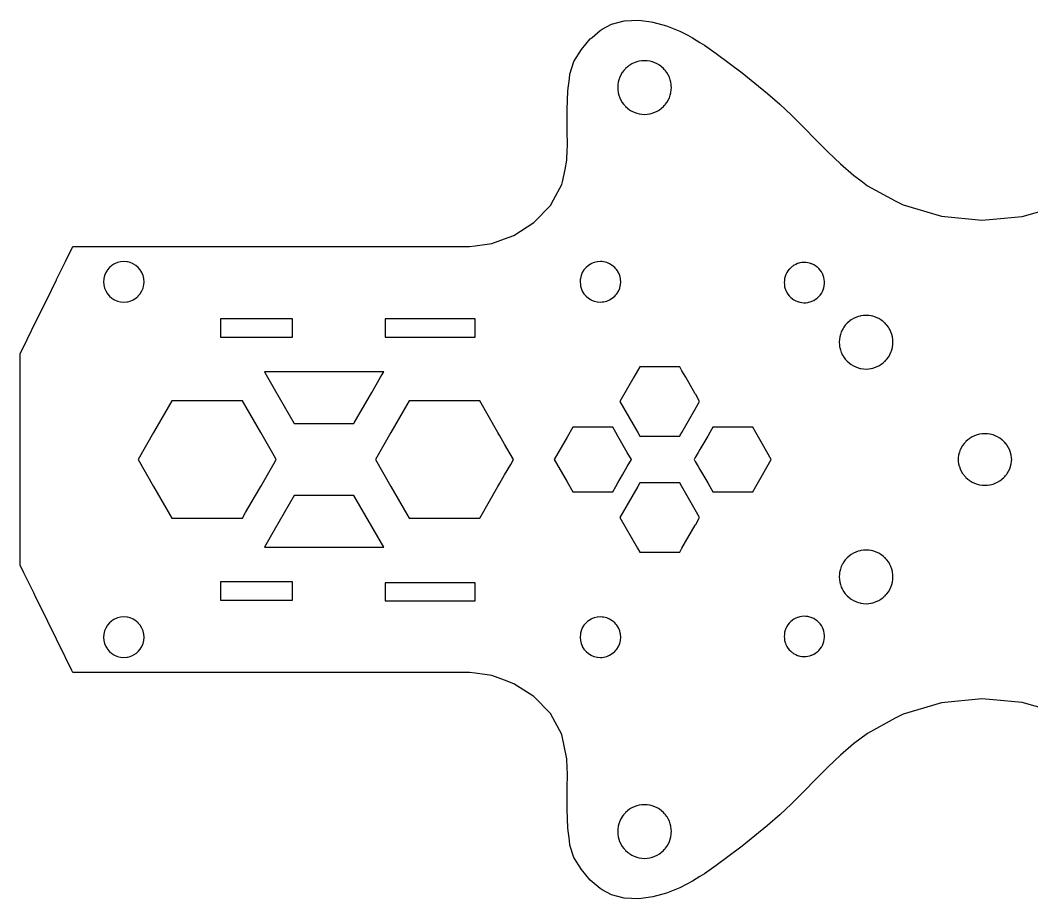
# Model space of a CAD drawing. Header units: millimetres. Extents: x 1 to 170, y 1 to 75.
# Drawn here: x 1.4 to 86.2, y 0.9 to 74.6 of the extents above; entities that cross this region are included whole.
import ezdxf

# ---------------------------------------------------------------- set-up
doc = ezdxf.new("R2010")
doc.units = ezdxf.units.MM
doc.layers.add('Layer_1', color=7, linetype='Continuous')

msp = doc.modelspace()

# ---------------------------------------------------------------- linework, layer by layer
at = {"layer": 'Layer_1'}
msp.add_lwpolyline([(88.691, 16.439), (85.425, 17.372), (82.97, 17.596), (82.04, 17.68), (78.664, 17.357), (75.423, 16.395), (74.778, 16.047), (72.446, 14.788), (71.283, 13.917), (70.185, 12.971), (69.132, 11.972), (69.037, 11.876), (68.107, 10.941), (67.092, 9.9), (66.586, 9.391), (66.07, 8.871), (65.094, 7.952), (64.068, 7.057), (63.007, 6.187), (61.927, 5.338), (60.841, 4.512), (59.765, 3.706), (58.786, 3.016), (58.394, 2.775), (57.761, 2.385), (56.696, 1.838), (55.591, 1.396), (54.45, 1.082), (53.275, 0.918), (52.045, 0.963), (50.964, 1.258), (50.202, 1.675), (50.017, 1.776), (49.188, 2.487), (48.463, 3.366), (47.826, 4.383), (47.485, 5.425), (47.44, 5.797), (47.312, 6.836), (47.255, 8.44), (47.259, 10.059), (47.271, 11.517), (47.263, 11.781), (47.261, 11.876), (47.238, 12.638), (46.819, 14.686), (45.853, 16.444), (44.466, 17.878), (42.787, 18.953), (42.01, 19.241), (40.942, 19.637), (39.553, 19.828), (39.06, 19.895), (33.93, 19.893), (33.818, 19.893), (31.993, 19.894), (28.28, 19.894), (24.214, 19.896), (22.374, 19.896), (17.434, 19.898), (16.48, 19.898), (10.861, 19.898), (5.786, 19.895), (5.785, 19.898), (5.702, 20.068), (5.185, 21.134), (5.146, 21.214), (4.421, 22.694), (3.7, 24.164), (3.577, 24.414), (2.735, 26.129), (2.52, 26.568), (1.977, 27.677), (1.694, 28.26), (1.386, 28.895), (1.386, 37.844), (1.386, 44.644), (1.386, 46.603), (1.977, 47.82), (2.735, 49.369), (3.577, 51.084), (4.421, 52.803), (4.437, 52.836), (5.185, 54.364), (5.786, 55.603), (9.242, 55.601), (10.861, 55.599), (11.29, 55.599), (11.534, 55.599), (13.338, 55.599), (16.48, 55.599), (17.434, 55.6), (22.374, 55.602), (24.214, 55.603), (28.28, 55.604), (31.993, 55.605), (33.818, 55.605), (33.93, 55.605), (39.06, 55.603), (39.553, 55.671), (40.942, 55.861), (42.01, 56.257), (42.787, 56.544), (44.466, 57.62), (45.853, 59.054), (46.106, 59.514), (46.819, 60.811), (46.864, 61.028), (47.078, 62.077), (47.238, 62.86), (47.263, 63.718), (47.271, 63.981), (47.259, 65.439), (47.255, 67.058), (47.312, 68.661), (47.439, 69.7), (47.485, 70.072), (47.826, 71.115), (48.463, 72.132), (49.188, 73.01), (49.34, 73.141), (50.017, 73.722), (50.202, 73.823), (50.964, 74.239), (52.045, 74.535), (53.275, 74.58), (54.298, 74.438), (54.45, 74.416), (55.591, 74.102), (56.696, 73.66), (57.366, 73.316), (57.761, 73.113), (58.394, 72.724), (58.786, 72.482), (59.765, 71.791), (60.841, 70.986), (61.927, 70.159), (63.007, 69.311), (64.068, 68.44), (65.094, 67.546), (66.07, 66.627), (66.586, 66.108), (67.092, 65.598), (68.107, 64.557), (69.132, 63.526), (70.185, 62.527), (71.283, 61.58), (72.02, 61.028), (72.446, 60.709), (74.778, 59.451), (75.423, 59.102), (78.664, 58.141), (82.04, 57.817), (82.97, 57.902), (85.425, 58.126), (88.691, 59.058)], dxfattribs=at)
for points in [[(52.581, 67.019), (52.686, 66.956), (52.692, 66.953), (52.885, 66.861), (53.092, 66.786), (53.306, 66.733), (53.525, 66.701), (53.746, 66.69), (53.966, 66.701), (54.165, 66.73), (54.184, 66.733), (54.298, 66.762), (54.306, 66.764), (54.398, 66.786), (54.607, 66.861), (54.806, 66.956), (54.911, 67.019), (54.995, 67.07), (55.135, 67.172), (55.173, 67.2), (55.322, 67.336), (55.335, 67.347), (55.336, 67.349), (55.404, 67.424), (55.444, 67.468), (55.485, 67.513), (55.486, 67.514), (55.487, 67.515), (55.617, 67.69), (55.731, 67.88), (55.825, 68.08), (55.866, 68.196), (55.898, 68.286), (55.952, 68.5), (55.958, 68.54), (55.984, 68.719), (55.996, 68.94), (55.989, 69.067), (55.984, 69.161), (55.984, 69.163), (55.975, 69.22), (55.952, 69.379), (55.898, 69.593), (55.825, 69.801), (55.731, 70.001), (55.617, 70.19), (55.487, 70.366), (55.486, 70.368), (55.485, 70.368), (55.444, 70.413), (55.404, 70.457), (55.336, 70.532), (55.322, 70.545), (55.173, 70.68), (55.1, 70.734), (54.995, 70.811), (54.806, 70.925), (54.607, 71.019), (54.412, 71.088), (54.398, 71.093), (54.306, 71.115), (54.298, 71.117), (54.184, 71.146), (53.966, 71.18), (53.746, 71.19), (53.525, 71.18), (53.306, 71.146), (53.181, 71.115), (53.092, 71.093), (53.091, 71.093), (52.885, 71.019), (52.735, 70.948), (52.686, 70.925), (52.509, 70.819), (52.507, 70.818), (52.495, 70.811), (52.392, 70.734), (52.318, 70.68), (52.25, 70.619), (52.16, 70.537), (52.158, 70.536), (52.154, 70.532), (52.112, 70.485), (52.005, 70.368), (51.874, 70.19), (51.762, 70.001), (51.666, 69.801), (51.592, 69.593), (51.539, 69.379), (51.515, 69.22), (51.507, 69.166), (51.506, 69.161), (51.502, 69.067), (51.496, 68.94), (51.506, 68.719), (51.533, 68.54), (51.539, 68.5), (51.539, 68.5), (51.592, 68.286), (51.666, 68.08), (51.762, 67.88), (51.874, 67.69), (51.993, 67.529), (52.005, 67.513), (52.112, 67.396), (52.154, 67.349), (52.16, 67.343), (52.25, 67.262), (52.318, 67.2), (52.495, 67.07)], [(11.772, 52.683), (11.76, 52.836), (11.753, 52.916), (11.691, 53.174), (11.588, 53.422), (11.449, 53.649), (11.29, 53.836), (11.276, 53.852), (11.094, 54.006), (11.072, 54.025), (11.07, 54.026), (10.895, 54.135), (10.847, 54.166), (10.599, 54.268), (10.388, 54.318), (10.339, 54.329), (10.073, 54.35), (9.807, 54.329), (9.548, 54.268), (9.302, 54.166), (9.242, 54.129), (9.074, 54.025), (8.879, 53.858), (8.872, 53.852), (8.847, 53.821), (8.698, 53.649), (8.666, 53.596), (8.559, 53.422), (8.457, 53.174), (8.395, 52.916), (8.389, 52.836), (8.377, 52.683), (8.374, 52.65), (8.374, 52.647), (8.395, 52.384), (8.457, 52.125), (8.559, 51.878), (8.698, 51.65), (8.872, 51.448), (9.074, 51.274), (9.242, 51.172), (9.302, 51.135), (9.548, 51.033), (9.807, 50.97), (10.073, 50.951), (10.338, 50.97), (10.339, 50.97), (10.388, 50.982), (10.599, 51.033), (10.847, 51.135), (11.072, 51.274), (11.276, 51.448), (11.29, 51.465), (11.449, 51.65), (11.588, 51.878), (11.691, 52.125), (11.733, 52.296), (11.753, 52.384), (11.774, 52.65)], [(48.345, 52.683), (48.342, 52.648), (48.363, 52.381), (48.382, 52.296), (48.425, 52.121), (48.527, 51.874), (48.666, 51.648), (48.84, 51.444), (49.042, 51.269), (49.178, 51.187), (49.271, 51.131), (49.271, 51.13), (49.3, 51.118), (49.518, 51.027), (49.768, 50.969), (49.769, 50.968), (49.778, 50.966), (49.807, 50.965), (50.044, 50.945), (50.202, 50.958), (50.31, 50.966), (50.569, 51.027), (50.817, 51.13), (51.044, 51.269), (51.247, 51.444), (51.348, 51.562), (51.421, 51.648), (51.56, 51.874), (51.662, 52.121), (51.705, 52.297), (51.725, 52.381), (51.746, 52.648), (51.731, 52.836), (51.725, 52.914), (51.662, 53.174), (51.56, 53.42), (51.424, 53.645), (51.421, 53.649), (51.348, 53.733), (51.247, 53.851), (51.044, 54.025), (50.817, 54.164), (50.569, 54.268), (50.31, 54.329), (50.202, 54.338), (50.143, 54.342), (50.062, 54.349), (50.044, 54.35), (49.807, 54.331), (49.778, 54.329), (49.518, 54.268), (49.3, 54.176), (49.271, 54.164), (49.27, 54.164), (49.042, 54.025), (48.84, 53.851), (48.666, 53.649), (48.527, 53.42), (48.425, 53.174), (48.363, 52.914), (48.357, 52.836)], [(66.192, 51.196), (66.28, 51.135), (66.433, 51.054), (66.586, 50.992), (66.595, 50.988), (66.761, 50.94), (66.932, 50.909), (67.107, 50.895), (67.279, 50.899), (67.453, 50.922), (67.61, 50.959), (67.621, 50.961), (67.732, 51.001), (67.785, 51.02), (67.786, 51.021), (67.944, 51.093), (68.093, 51.182), (68.232, 51.286), (68.24, 51.293), (68.359, 51.406), (68.474, 51.534), (68.575, 51.677), (68.634, 51.783), (68.66, 51.829), (68.729, 51.987), (68.783, 52.153), (68.812, 52.296), (68.817, 52.322), (68.835, 52.496), (68.835, 52.671), (68.834, 52.683), (68.818, 52.836), (68.817, 52.842), (68.783, 53.014), (68.729, 53.179), (68.66, 53.338), (68.634, 53.384), (68.575, 53.488), (68.474, 53.631), (68.359, 53.761), (68.24, 53.872), (68.232, 53.879), (68.093, 53.984), (67.944, 54.073), (67.785, 54.147), (67.732, 54.166), (67.621, 54.203), (67.61, 54.206), (67.453, 54.244), (67.279, 54.266), (67.107, 54.272), (66.932, 54.257), (66.761, 54.226), (66.595, 54.178), (66.586, 54.175), (66.433, 54.111), (66.293, 54.037), (66.289, 54.035), (66.28, 54.031), (66.192, 53.97), (66.137, 53.933), (66.003, 53.821), (65.931, 53.749), (65.882, 53.699), (65.773, 53.561), (65.684, 53.419), (65.681, 53.415), (65.603, 53.258), (65.542, 53.095), (65.496, 52.927), (65.483, 52.836), (65.471, 52.757), (65.463, 52.591), (65.462, 52.584), (65.47, 52.43), (65.47, 52.428), (65.471, 52.409), (65.488, 52.296), (65.496, 52.237), (65.542, 52.068), (65.562, 52.016), (65.603, 51.907), (65.681, 51.751), (65.684, 51.746), (65.773, 51.605), (65.882, 51.468), (66.003, 51.345), (66.125, 51.243), (66.129, 51.239), (66.137, 51.232), (66.139, 51.231)], [(18.185, 49.537), (18.185, 48.083), (18.185, 48.013), (24.214, 48.013), (24.214, 48.083), (24.214, 49.537)], [(39.553, 49.538), (33.818, 49.538), (31.993, 49.538), (31.993, 48.012), (33.818, 48.012), (39.553, 48.012)], [(72.975, 45.432), (72.976, 45.432), (72.984, 45.435), (73.184, 45.507), (73.384, 45.601), (73.573, 45.716), (73.751, 45.845), (73.754, 45.848), (73.876, 45.96), (73.913, 45.993), (73.914, 45.994), (73.982, 46.069), (74.06, 46.155), (74.063, 46.158), (74.064, 46.16), (74.194, 46.335), (74.308, 46.526), (74.314, 46.538), (74.386, 46.692), (74.402, 46.726), (74.476, 46.932), (74.529, 47.146), (74.529, 47.146), (74.535, 47.186), (74.562, 47.365), (74.574, 47.586), (74.562, 47.807), (74.529, 48.025), (74.476, 48.238), (74.402, 48.446), (74.308, 48.647), (74.252, 48.74), (74.194, 48.836), (74.064, 49.012), (74.063, 49.013), (73.982, 49.103), (73.914, 49.177), (73.876, 49.212), (73.751, 49.326), (73.747, 49.329), (73.677, 49.381), (73.573, 49.457), (73.384, 49.57), (73.184, 49.666), (72.985, 49.736), (72.976, 49.738), (72.883, 49.762), (72.762, 49.793), (72.73, 49.798), (72.544, 49.826), (72.323, 49.836), (72.102, 49.826), (71.884, 49.793), (71.828, 49.779), (71.669, 49.738), (71.463, 49.666), (71.263, 49.57), (71.073, 49.457), (70.97, 49.381), (70.896, 49.326), (70.732, 49.177), (70.689, 49.131), (70.682, 49.124), (70.583, 49.013), (70.452, 48.836), (70.395, 48.74), (70.339, 48.647), (70.31, 48.587), (70.243, 48.446), (70.17, 48.238), (70.116, 48.025), (70.084, 47.807), (70.073, 47.586), (70.084, 47.365), (70.11, 47.186), (70.116, 47.146), (70.17, 46.932), (70.243, 46.726), (70.259, 46.692), (70.333, 46.538), (70.339, 46.526), (70.452, 46.335), (70.583, 46.158), (70.682, 46.05), (70.689, 46.042), (70.732, 45.994), (70.737, 45.99), (70.896, 45.845), (71.073, 45.716), (71.263, 45.601), (71.463, 45.507), (71.669, 45.432), (71.828, 45.392), (71.884, 45.378), (72.102, 45.347), (72.323, 45.336), (72.544, 45.347), (72.73, 45.374), (72.752, 45.377), (72.762, 45.378), (72.883, 45.409)], [(30.868, 43.362), (31.608, 44.644), (31.867, 45.093), (31.86, 45.104), (24.214, 45.104), (21.87, 45.104), (21.864, 45.093), (22.123, 44.644), (22.676, 43.685), (24.364, 40.76), (24.493, 40.76), (24.725, 40.76), (24.726, 40.76), (25.626, 40.76), (25.888, 40.76), (25.889, 40.76), (29.366, 40.76), (29.4, 40.819)], [(58, 41.975), (58.368, 42.612), (58.037, 43.186), (58, 43.25), (57.195, 44.644), (56.881, 45.188), (56.695, 45.51), (54.298, 45.51), (53.35, 45.51), (53.164, 45.188), (52.85, 44.644), (51.677, 42.612), (52.793, 40.677), (53.179, 40.008), (53.35, 39.713), (53.774, 39.713), (54.298, 39.713), (56.693, 39.713), (56.695, 39.713), (56.695, 39.713), (56.732, 39.777), (56.865, 40.008)], [(12.576, 40.008), (11.272, 37.749), (11.272, 37.749), (11.272, 37.748), (12.576, 35.489), (14.103, 32.843), (17.434, 32.843), (20.022, 32.843), (20.027, 32.843), (20.288, 33.295), (21.12, 34.737), (21.554, 35.489), (22.676, 37.432), (22.858, 37.747), (22.859, 37.749), (22.676, 38.066), (21.554, 40.008), (20.027, 42.655), (17.434, 42.655), (14.103, 42.655)], [(41.454, 40.008), (39.928, 42.655), (34.003, 42.655), (33.818, 42.335), (32.476, 40.008), (31.172, 37.749), (32.476, 35.489), (33.818, 33.164), (34.003, 32.843), (39.928, 32.843), (41.454, 35.489), (41.616, 35.767), (42.01, 36.45), (42.522, 37.337), (42.759, 37.749), (42.01, 39.047), (41.616, 39.73)], [(47.474, 40.008), (47.252, 39.624), (46.173, 37.757), (46.169, 37.749), (47.252, 35.873), (47.474, 35.489), (47.507, 35.432), (47.731, 35.041), (47.733, 35.041), (50.202, 35.041), (51.075, 35.041), (51.076, 35.041), (51.335, 35.489), (51.506, 35.784), (51.892, 36.452), (52.295, 37.151), (52.64, 37.749), (52.64, 37.749), (52.64, 37.749), (52.295, 38.346), (51.506, 39.713), (51.335, 40.008), (51.076, 40.456), (51.075, 40.456), (50.202, 40.456), (47.733, 40.456), (47.731, 40.456), (47.507, 40.066)], [(59.044, 39.713), (58.394, 38.587), (58.255, 38.346), (58, 37.905), (57.909, 37.749), (58, 37.592), (58.255, 37.151), (58.394, 36.91), (59.044, 35.784), (59.214, 35.489), (59.471, 35.041), (59.472, 35.041), (62.817, 35.041), (63.075, 35.489), (63.636, 36.461), (64.378, 37.746), (64.379, 37.749), (64.379, 37.749), (64.379, 37.749), (64.378, 37.751), (63.636, 39.036), (63.075, 40.008), (62.817, 40.456), (59.472, 40.456), (59.471, 40.456), (59.214, 40.008)], [(83.723, 36.1), (83.881, 36.243), (83.949, 36.318), (84.03, 36.407), (84.032, 36.409), (84.033, 36.41), (84.034, 36.412), (84.063, 36.452), (84.116, 36.525), (84.161, 36.586), (84.275, 36.774), (84.369, 36.974), (84.432, 37.151), (84.443, 37.182), (84.496, 37.396), (84.529, 37.615), (84.536, 37.749), (84.529, 37.883), (84.496, 38.101), (84.443, 38.315), (84.443, 38.315), (84.432, 38.346), (84.378, 38.5), (84.369, 38.524), (84.275, 38.724), (84.161, 38.911), (84.116, 38.973), (84.032, 39.089), (84.032, 39.089), (84.03, 39.09), (83.949, 39.179), (83.881, 39.254), (83.731, 39.391), (83.723, 39.398), (83.718, 39.402), (83.644, 39.456), (83.54, 39.534), (83.351, 39.647), (83.151, 39.741), (82.97, 39.806), (82.943, 39.815), (82.85, 39.837), (82.729, 39.868), (82.699, 39.873), (82.696, 39.874), (82.511, 39.903), (82.29, 39.913), (82.077, 39.904), (82.069, 39.903), (82.068, 39.902), (81.85, 39.868), (81.636, 39.815), (81.43, 39.741), (81.23, 39.647), (81.059, 39.545), (81.054, 39.542), (81.04, 39.534), (81.038, 39.533), (80.937, 39.456), (80.922, 39.445), (80.863, 39.402), (80.699, 39.254), (80.656, 39.208), (80.55, 39.09), (80.419, 38.911), (80.306, 38.724), (80.21, 38.524), (80.202, 38.5), (80.148, 38.346), (80.137, 38.315), (80.137, 38.313), (80.083, 38.101), (80.051, 37.883), (80.045, 37.749), (80.051, 37.615), (80.083, 37.396), (80.137, 37.184), (80.137, 37.182), (80.148, 37.151), (80.21, 36.974), (80.306, 36.774), (80.419, 36.586), (80.517, 36.452), (80.55, 36.407), (80.656, 36.29), (80.699, 36.243), (80.863, 36.095), (80.922, 36.052), (80.937, 36.041), (81.037, 35.967), (81.04, 35.964), (81.054, 35.956), (81.23, 35.85), (81.43, 35.756), (81.636, 35.682), (81.85, 35.629), (82.068, 35.595), (82.069, 35.595), (82.29, 35.584), (82.511, 35.595), (82.699, 35.625), (82.706, 35.626), (82.729, 35.629), (82.85, 35.66), (82.943, 35.682), (82.97, 35.692), (83.151, 35.756), (83.351, 35.85), (83.54, 35.964), (83.644, 36.041), (83.718, 36.095), (83.721, 36.098)], [(58, 32.247), (58.037, 32.311), (58.368, 32.886), (58, 33.522), (56.865, 35.489), (56.695, 35.784), (56.695, 35.784), (56.691, 35.784), (54.298, 35.784), (53.35, 35.784), (53.179, 35.489), (51.677, 32.886), (53.164, 30.31), (53.35, 29.988), (54.298, 29.988), (56.694, 29.988), (56.695, 29.988), (56.695, 29.988), (56.881, 30.31)], [(22.676, 31.812), (21.864, 30.405), (21.87, 30.394), (25.626, 30.394), (31.86, 30.394), (31.867, 30.405), (30.868, 32.135), (29.366, 34.737), (29.366, 34.737), (25.626, 34.737), (24.726, 34.737), (24.725, 34.737), (24.364, 34.737), (24.364, 34.737)], [(73.876, 26.286), (73.913, 26.319), (73.914, 26.32), (73.982, 26.395), (74.061, 26.482), (74.063, 26.484), (74.064, 26.486), (74.194, 26.662), (74.308, 26.851), (74.402, 27.051), (74.476, 27.259), (74.529, 27.473), (74.562, 27.691), (74.574, 27.911), (74.562, 28.133), (74.543, 28.26), (74.535, 28.311), (74.529, 28.351), (74.529, 28.352), (74.529, 28.354), (74.529, 28.355), (74.476, 28.565), (74.402, 28.772), (74.314, 28.959), (74.308, 28.971), (74.194, 29.162), (74.064, 29.337), (74.063, 29.339), (74.06, 29.342), (73.982, 29.428), (73.914, 29.503), (73.913, 29.505), (73.876, 29.538), (73.754, 29.65), (73.751, 29.652), (73.573, 29.782), (73.384, 29.896), (73.184, 29.99), (72.984, 30.062), (72.976, 30.065), (72.975, 30.066), (72.883, 30.088), (72.762, 30.119), (72.751, 30.121), (72.73, 30.124), (72.544, 30.151), (72.323, 30.161), (72.102, 30.151), (71.884, 30.119), (71.828, 30.105), (71.669, 30.065), (71.463, 29.99), (71.263, 29.896), (71.073, 29.782), (70.896, 29.652), (70.732, 29.503), (70.689, 29.456), (70.682, 29.449), (70.583, 29.339), (70.452, 29.162), (70.339, 28.971), (70.333, 28.959), (70.243, 28.772), (70.17, 28.565), (70.116, 28.351), (70.11, 28.311), (70.103, 28.26), (70.084, 28.133), (70.073, 27.911), (70.084, 27.691), (70.116, 27.473), (70.17, 27.259), (70.243, 27.051), (70.31, 26.911), (70.339, 26.851), (70.452, 26.662), (70.583, 26.484), (70.682, 26.375), (70.689, 26.367), (70.732, 26.32), (70.896, 26.172), (70.97, 26.117), (71.073, 26.041), (71.263, 25.927), (71.463, 25.832), (71.669, 25.759), (71.828, 25.719), (71.884, 25.705), (72.102, 25.672), (72.323, 25.661), (72.544, 25.672), (72.73, 25.7), (72.751, 25.704), (72.762, 25.705), (72.883, 25.736), (72.976, 25.759), (72.985, 25.762), (73.184, 25.832), (73.384, 25.927), (73.573, 26.041), (73.677, 26.117), (73.751, 26.172), (73.795, 26.212)], [(18.185, 25.961), (24.214, 25.961), (24.214, 27.414), (24.214, 27.485), (18.185, 27.485), (18.185, 27.414)], [(39.553, 27.414), (33.818, 27.414), (31.993, 27.414), (31.993, 25.888), (33.818, 25.888), (39.553, 25.888)], [(65.47, 23.068), (65.462, 22.914), (65.463, 22.908), (65.471, 22.741), (65.496, 22.57), (65.542, 22.402), (65.562, 22.349), (65.603, 22.239), (65.665, 22.116), (65.681, 22.083), (65.684, 22.078), (65.773, 21.937), (65.882, 21.799), (66.003, 21.676), (66.137, 21.565), (66.192, 21.528), (66.28, 21.467), (66.293, 21.46), (66.294, 21.46), (66.433, 21.386), (66.586, 21.324), (66.595, 21.32), (66.761, 21.272), (66.932, 21.24), (67.107, 21.226), (67.279, 21.232), (67.453, 21.254), (67.61, 21.292), (67.618, 21.294), (67.621, 21.294), (67.732, 21.332), (67.785, 21.35), (67.944, 21.425), (68.093, 21.514), (68.232, 21.619), (68.24, 21.626), (68.359, 21.736), (68.474, 21.867), (68.575, 22.009), (68.634, 22.113), (68.66, 22.159), (68.729, 22.319), (68.783, 22.484), (68.817, 22.655), (68.834, 22.815), (68.835, 22.827), (68.835, 23.001), (68.817, 23.175), (68.812, 23.201), (68.783, 23.344), (68.729, 23.511), (68.66, 23.669), (68.634, 23.716), (68.575, 23.821), (68.474, 23.963), (68.359, 24.092), (68.283, 24.164), (68.24, 24.204), (68.232, 24.211), (68.093, 24.316), (67.944, 24.405), (67.785, 24.478), (67.732, 24.497), (67.621, 24.536), (67.453, 24.576), (67.279, 24.598), (67.107, 24.602), (66.932, 24.589), (66.761, 24.558), (66.595, 24.51), (66.586, 24.507), (66.433, 24.444), (66.28, 24.363), (66.192, 24.302), (66.137, 24.265), (66.129, 24.259), (66.125, 24.256), (66.016, 24.164), (66.003, 24.153), (65.882, 24.029), (65.773, 23.893), (65.684, 23.752), (65.681, 23.747), (65.603, 23.591), (65.562, 23.482), (65.542, 23.429), (65.496, 23.26), (65.488, 23.201), (65.471, 23.089), (65.47, 23.069)], [(8.377, 22.815), (8.395, 22.582), (8.457, 22.323), (8.559, 22.075), (8.668, 21.899), (8.698, 21.849), (8.847, 21.676), (8.872, 21.645), (8.879, 21.639), (9.074, 21.473), (9.242, 21.369), (9.302, 21.332), (9.548, 21.23), (9.807, 21.168), (10.073, 21.148), (10.337, 21.168), (10.339, 21.168), (10.388, 21.18), (10.599, 21.23), (10.847, 21.332), (10.895, 21.363), (11.072, 21.473), (11.094, 21.491), (11.097, 21.494), (11.276, 21.645), (11.29, 21.662), (11.449, 21.849), (11.588, 22.075), (11.691, 22.323), (11.753, 22.582), (11.772, 22.815), (11.774, 22.848), (11.753, 23.114), (11.733, 23.201), (11.691, 23.373), (11.588, 23.62), (11.449, 23.847), (11.29, 24.034), (11.276, 24.05), (11.142, 24.164), (11.072, 24.223), (10.847, 24.363), (10.599, 24.465), (10.388, 24.516), (10.339, 24.528), (10.338, 24.528), (10.073, 24.547), (9.807, 24.528), (9.548, 24.465), (9.302, 24.363), (9.242, 24.326), (9.074, 24.223), (9.005, 24.164), (8.872, 24.05), (8.698, 23.847), (8.559, 23.62), (8.457, 23.373), (8.395, 23.114), (8.374, 22.851), (8.374, 22.848)], [(49.3, 21.322), (49.518, 21.23), (49.778, 21.168), (49.807, 21.167), (50.044, 21.148), (50.143, 21.155), (50.147, 21.156), (50.202, 21.16), (50.31, 21.168), (50.569, 21.23), (50.817, 21.334), (51.044, 21.473), (51.247, 21.647), (51.348, 21.764), (51.421, 21.849), (51.56, 22.078), (51.576, 22.116), (51.662, 22.323), (51.725, 22.584), (51.746, 22.85), (51.725, 23.117), (51.705, 23.201), (51.662, 23.377), (51.56, 23.623), (51.421, 23.85), (51.348, 23.936), (51.247, 24.054), (51.119, 24.164), (51.044, 24.228), (50.817, 24.367), (50.569, 24.47), (50.31, 24.532), (50.202, 24.541), (50.044, 24.553), (49.807, 24.533), (49.778, 24.532), (49.769, 24.53), (49.768, 24.53), (49.518, 24.47), (49.3, 24.379), (49.271, 24.367), (49.271, 24.367), (49.042, 24.228), (48.968, 24.164), (48.84, 24.054), (48.666, 23.85), (48.527, 23.623), (48.425, 23.377), (48.382, 23.201), (48.363, 23.117), (48.342, 22.85), (48.345, 22.815), (48.363, 22.584), (48.366, 22.572), (48.425, 22.323), (48.511, 22.116), (48.527, 22.078), (48.666, 21.849), (48.84, 21.647), (49.042, 21.473), (49.27, 21.335), (49.271, 21.334)], [(55.989, 6.431), (55.996, 6.558), (55.984, 6.779), (55.958, 6.958), (55.952, 6.998), (55.898, 7.212), (55.825, 7.418), (55.731, 7.618), (55.634, 7.78), (55.617, 7.808), (55.487, 7.983), (55.486, 7.985), (55.485, 7.985), (55.444, 8.03), (55.404, 8.074), (55.336, 8.149), (55.335, 8.15), (55.173, 8.298), (54.995, 8.428), (54.911, 8.479), (54.806, 8.542), (54.607, 8.637), (54.398, 8.712), (54.306, 8.734), (54.298, 8.736), (54.184, 8.765), (54.165, 8.768), (53.966, 8.797), (53.746, 8.808), (53.525, 8.797), (53.306, 8.765), (53.092, 8.712), (52.885, 8.637), (52.692, 8.545), (52.686, 8.542), (52.581, 8.479), (52.495, 8.428), (52.318, 8.298), (52.25, 8.236), (52.16, 8.154), (52.154, 8.149), (52.152, 8.147), (52.112, 8.102), (52.005, 7.985), (51.993, 7.969), (51.874, 7.808), (51.858, 7.78), (51.762, 7.618), (51.666, 7.418), (51.592, 7.212), (51.539, 6.999), (51.539, 6.998), (51.533, 6.958), (51.506, 6.779), (51.496, 6.558), (51.502, 6.431), (51.506, 6.337), (51.507, 6.333), (51.539, 6.119), (51.592, 5.905), (51.654, 5.732), (51.666, 5.697), (51.762, 5.497), (51.874, 5.308), (52.005, 5.13), (52.112, 5.013), (52.154, 4.966), (52.158, 4.963), (52.16, 4.961), (52.25, 4.88), (52.318, 4.818), (52.392, 4.764), (52.495, 4.687), (52.507, 4.681), (52.509, 4.679), (52.686, 4.573), (52.735, 4.55), (52.885, 4.479), (53.091, 4.406), (53.092, 4.405), (53.181, 4.383), (53.306, 4.352), (53.525, 4.318), (53.746, 4.308), (53.966, 4.318), (54.184, 4.352), (54.298, 4.381), (54.306, 4.383), (54.398, 4.405), (54.412, 4.41), (54.607, 4.479), (54.806, 4.573), (54.995, 4.687), (55.1, 4.764), (55.173, 4.818), (55.336, 4.966), (55.404, 5.041), (55.444, 5.085), (55.485, 5.13), (55.486, 5.131), (55.487, 5.132), (55.617, 5.308), (55.731, 5.497), (55.825, 5.697), (55.837, 5.732), (55.898, 5.905), (55.952, 6.119), (55.984, 6.335), (55.984, 6.337)]]:
    msp.add_lwpolyline(points, close=True, dxfattribs=at)

doc.saveas('drawing.dxf')
